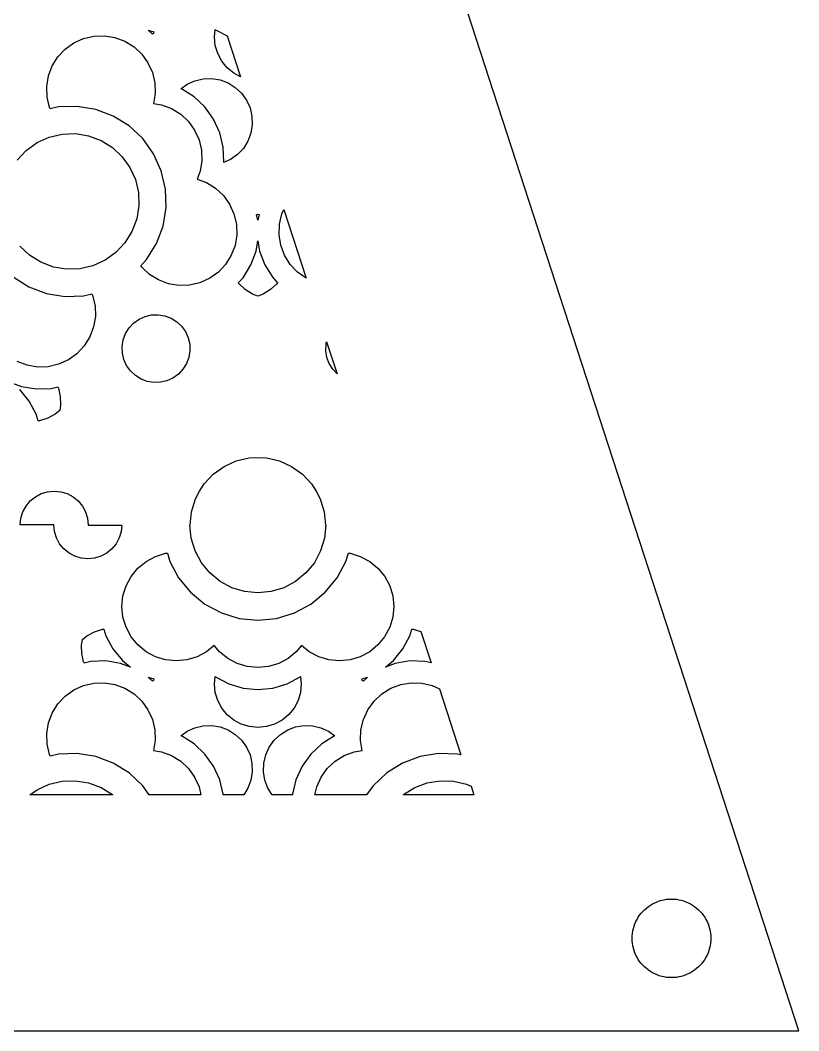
# Model space of a CAD drawing. Header units: metres. Extents: x -75 to 75, y 0 to 231.
# Drawn here: x 35.4 to 75, y 0 to 51.4 of the extents above; entities that cross this region are included whole.
import ezdxf

# ---------------------------------------------------------------- set-up
doc = ezdxf.new("R2010")
doc.units = ezdxf.units.M

msp = doc.modelspace()

# ---------------------------------------------------------------- linework, layer by layer
for p, q in [((75, 0), (0, 230.826)), ((41.9168, 50.8898), (42.2032, 50.8029)), ((42.1365, 50.6846), (41.9168, 50.8898)), ((45.2908, 50.5448), (45.3291, 50.9316)), ((45.3291, 50.9316), (45.3459, 50.9177)), ((45.3459, 50.9177), (45.9418, 50.5991)), ((38.1374, 50.2422), (38.6314, 50.466)), ((38.6314, 50.466), (39.1573, 50.5883)), ((39.1573, 50.5883), (39.7007, 50.6069)), ((39.7007, 50.6069), (40.2335, 50.5182)), ((40.2335, 50.5182), (40.7409, 50.328)), ((42.1945, 50.7281), (42.1365, 50.6846)), ((42.1974, 50.7356), (42.1945, 50.7281)), ((42.2032, 50.8029), (42.1974, 50.7356)), ((45.3337, 50.1134), (45.2908, 50.5448)), ((45.9418, 50.5991), (46.6161, 48.5238)), ((37.3274, 49.5319), (37.6979, 49.9267)), ((37.6979, 49.9267), (38.1374, 50.2422)), ((40.7409, 50.328), (41.2018, 50.041)), ((41.2018, 50.041), (41.5961, 49.671)), ((45.4584, 49.6994), (45.3337, 50.1134)), ((37.0421, 49.0715), (37.3274, 49.5319)), ((41.5961, 49.671), (41.9116, 49.2315)), ((45.6625, 49.3173), (45.4584, 49.6994)), ((36.8513, 48.5647), (37.0421, 49.0715)), ((41.9116, 49.2315), (42.1348, 48.7375)), ((45.9373, 48.9822), (45.6625, 49.3173)), ((46.2719, 48.7079), (45.9373, 48.9822)), ((36.7626, 48.0312), (36.8513, 48.5647)), ((42.1348, 48.7375), (42.2583, 48.2104)), ((43.9033, 48.1403), (44.2982, 48.3188)), ((44.2982, 48.3188), (44.7185, 48.4174)), ((44.7185, 48.4174), (45.1523, 48.4325)), ((45.1523, 48.4325), (45.5796, 48.3618)), ((45.5796, 48.3618), (45.9849, 48.2087)), ((46.6161, 48.5238), (46.2719, 48.7079)), ((36.7812, 47.4885), (36.7626, 48.0312)), ((42.2583, 48.2104), (42.2763, 47.6689)), ((43.5867, 47.9141), (43.9033, 48.1403)), ((43.6082, 47.906), (43.5867, 47.9141)), ((44.2535, 47.5042), (43.6082, 47.906)), ((45.9849, 48.2087), (46.3531, 47.9796)), ((46.3531, 47.9796), (46.6691, 47.6839)), ((36.9035, 46.9626), (36.7812, 47.4885)), ((42.2763, 47.6689), (42.1922, 47.1661)), ((44.8078, 46.9846), (44.2535, 47.5042)), ((46.6691, 47.6839), (46.9207, 47.3326)), ((46.9207, 47.3326), (47.0999, 46.9371)), ((36.9389, 46.8843), (36.9035, 46.9626)), ((37.3686, 46.9852), (36.9389, 46.8843)), ((38.3172, 47.016), (37.3686, 46.9852)), ((39.2542, 46.8611), (38.3172, 47.016)), ((40.1431, 46.5266), (39.2542, 46.8611)), ((42.1922, 47.1661), (42.6074, 47.0977)), ((42.6074, 47.0977), (43.1153, 46.9064)), ((43.1153, 46.9064), (43.5757, 46.6205)), ((45.2502, 46.3677), (44.8078, 46.9846)), ((47.0999, 46.9371), (47.1979, 46.5161)), ((40.9496, 46.0256), (40.1431, 46.5266)), ((43.5757, 46.6205), (43.9706, 46.25)), ((45.5639, 45.6754), (45.2502, 46.3677)), ((47.1979, 46.5161), (47.2124, 46.0824)), ((41.6431, 45.375), (40.9496, 46.0256)), ((43.9706, 46.25), (44.2854, 45.8111)), ((44.2854, 45.8111), (44.5086, 45.3165)), ((47.2124, 46.0824), (47.1422, 45.6557)), ((36.2727, 45.1727), (36.8914, 45.4521)), ((36.8914, 45.4521), (37.5489, 45.6058)), ((37.5489, 45.6058), (38.2261, 45.6284)), ((38.2261, 45.6284), (38.8941, 45.5182)), ((38.8941, 45.5182), (39.5279, 45.2788)), ((39.5279, 45.2788), (40.1036, 44.921)), ((42.1963, 44.6044), (41.6431, 45.375)), ((44.5086, 45.3165), (44.6316, 44.7906)), ((45.7367, 44.9355), (45.5639, 45.6754)), ((46.9892, 45.2504), (46.7601, 44.8816)), ((47.1422, 45.6557), (46.9892, 45.2504)), ((35.2597, 44.2844), (35.7224, 44.7784)), ((35.7224, 44.7784), (36.2727, 45.1727)), ((40.1036, 44.921), (40.5977, 44.4583)), ((44.6316, 44.7906), (44.6495, 44.249)), ((45.7617, 44.1759), (45.7367, 44.9355)), ((46.7601, 44.8816), (46.4638, 44.5662)), ((40.5977, 44.4583), (40.9914, 43.9092)), ((42.5871, 43.7393), (42.1963, 44.6044)), ((44.6495, 44.249), (44.5614, 43.7138)), ((46.1125, 44.3145), (45.7576, 44.1539)), ((46.4638, 44.5662), (46.1125, 44.3145)), ((40.9914, 43.9092), (41.2703, 43.2917)), ((42.8039, 42.8139), (42.5871, 43.7393)), ((44.5614, 43.7138), (44.413, 43.3195)), ((45.7576, 44.1539), (45.7617, 44.1759)), ((41.2703, 43.2917), (41.4239, 42.633)), ((44.413, 43.3195), (44.8902, 43.1404)), ((42.8347, 41.8653), (42.8039, 42.8139)), ((44.8902, 43.1404), (45.3506, 42.8545)), ((45.3506, 42.8545), (45.746, 42.484)), ((41.4239, 42.633), (41.4471, 41.9563)), ((45.746, 42.484), (46.0609, 42.045)), ((41.4471, 41.9563), (41.3369, 41.2884)), ((42.6798, 40.9283), (42.8347, 41.8653)), ((46.0609, 42.045), (46.2847, 41.5504)), ((48.7153, 41.551), (48.8121, 41.7652)), ((48.8121, 41.7652), (49.9465, 38.2738)), ((41.3369, 41.2884), (41.0975, 40.6546)), ((46.2847, 41.5504), (46.407, 41.0251)), ((47.4322, 41.5122), (47.4936, 41.5406)), ((47.5, 41.2234), (47.4322, 41.5122)), ((47.4936, 41.5406), (47.5006, 41.5423)), ((47.5678, 41.5128), (47.5, 41.2234)), ((47.5006, 41.5423), (47.5678, 41.5128)), ((48.5918, 41.0251), (48.7153, 41.551)), ((41.0975, 40.6546), (40.7397, 40.0788)), ((42.3453, 40.0394), (42.6798, 40.9283)), ((46.407, 41.0251), (46.4256, 40.4824)), ((48.5744, 40.483), (48.5918, 41.0251)), ((46.4256, 40.4824), (46.3369, 39.9478)), ((47.413, 39.6596), (47.5, 40.1826)), ((47.5, 40.1826), (47.587, 39.6602)), ((48.6631, 39.9489), (48.5744, 40.483)), ((35.8964, 39.4427), (35.4023, 39.9055)), ((40.277, 39.5848), (39.7273, 39.1911)), ((40.7397, 40.0788), (40.277, 39.5848)), ((41.8437, 39.2328), (42.3453, 40.0394)), ((46.3369, 39.9478), (46.1461, 39.4422)), ((47.1457, 38.9493), (47.413, 39.6596)), ((47.587, 39.6602), (47.8543, 38.9493)), ((48.8533, 39.4427), (48.6631, 39.9489)), ((36.4721, 39.085), (35.8964, 39.4427)), ((37.1059, 38.8455), (36.4721, 39.085)), ((39.7273, 39.1911), (39.1086, 38.9116)), ((41.5422, 38.9105), (41.8437, 39.2328)), ((46.1461, 39.4422), (45.8596, 38.9806)), ((49.1398, 38.9818), (48.8533, 39.4427)), ((37.7739, 38.7354), (37.1059, 38.8455)), ((38.4511, 38.758), (37.7739, 38.7354)), ((39.1086, 38.9116), (38.4511, 38.758)), ((41.5915, 38.842), (41.5422, 38.9105)), ((41.9858, 38.4727), (41.5915, 38.842)), ((45.4897, 38.5858), (45.0502, 38.2709)), ((45.8596, 38.9806), (45.4897, 38.5858)), ((46.7439, 38.304), (47.1457, 38.9493)), ((47.8543, 38.9493), (48.2561, 38.3045)), ((49.5097, 38.5869), (49.1398, 38.9818)), ((49.9465, 38.2738), (49.5097, 38.5869)), ((35.0504, 38.3382), (35.8569, 37.8372)), ((42.4467, 38.1857), (41.9858, 38.4727)), ((42.9541, 37.9949), (42.4467, 38.1857)), ((44.5556, 38.0471), (44.0297, 37.9247)), ((45.0502, 38.2709), (44.5556, 38.0471)), ((46.5033, 38.0459), (46.7439, 38.304)), ((46.5421, 37.992), (46.5033, 38.0459)), ((48.2561, 38.3045), (48.4967, 38.0465)), ((48.4967, 38.0465), (48.4573, 37.992)), ((35.8569, 37.8372), (36.7458, 37.5026)), ((43.487, 37.9068), (42.9541, 37.9949)), ((44.0297, 37.9247), (43.487, 37.9068)), ((46.8575, 37.6963), (46.5421, 37.992)), ((47.2263, 37.4667), (46.8575, 37.6963)), ((48.1419, 37.6969), (47.7731, 37.4673)), ((48.4573, 37.992), (48.1419, 37.6969)), ((36.7458, 37.5026), (37.6828, 37.3478)), ((37.6828, 37.3478), (38.6314, 37.3785)), ((38.6314, 37.3785), (39.0611, 37.4794)), ((39.0611, 37.4794), (39.0965, 37.4012)), ((39.0965, 37.4012), (39.2188, 36.8752)), ((47.4994, 37.3646), (47.2263, 37.4667)), ((47.7731, 37.4673), (47.4994, 37.3646)), ((39.2188, 36.8752), (39.2374, 36.3325)), ((39.2374, 36.3325), (39.1487, 35.7985)), ((40.9531, 35.7463), (41.1839, 35.9927)), ((41.1839, 35.9927), (41.4587, 36.1893)), ((41.4587, 36.1893), (41.7683, 36.329)), ((41.7683, 36.329), (42.0965, 36.4062)), ((42.0965, 36.4062), (42.4357, 36.4178)), ((42.4357, 36.4178), (42.7691, 36.3621)), ((42.7691, 36.3621), (43.0857, 36.2426)), ((43.0857, 36.2426), (43.3733, 36.0635)), ((43.3733, 36.0635), (43.6203, 35.8327)), ((39.1487, 35.7985), (38.9579, 35.2923)), ((40.7745, 35.4587), (40.9531, 35.7463)), ((43.6203, 35.8327), (43.8163, 35.5579)), ((43.8163, 35.5579), (43.9561, 35.25)), ((38.9579, 35.2923), (38.672, 34.8313)), ((40.6, 34.8087), (40.6551, 35.1421)), ((40.6551, 35.1421), (40.7745, 35.4587)), ((43.9561, 35.25), (44.032, 34.9212)), ((50.9668, 34.9218), (50.9956, 35.0451)), ((50.9956, 35.0451), (51.5255, 33.4143)), ((38.672, 34.8313), (38.3015, 34.4365)), ((40.6122, 34.4695), (40.6, 34.8087)), ((40.6881, 34.1413), (40.6122, 34.4695)), ((44.0442, 34.5832), (43.9891, 34.2492)), ((44.032, 34.9212), (44.0442, 34.5832)), ((50.9558, 34.5832), (50.9668, 34.9218)), ((51.0103, 34.2498), (50.9558, 34.5832)), ((35.7665, 33.8456), (35.2591, 34.0358)), ((37.8626, 34.1216), (37.3686, 33.8978)), ((38.3015, 34.4365), (37.8626, 34.1216)), ((40.8279, 33.8329), (40.6881, 34.1413)), ((43.8697, 33.9332), (43.6905, 33.645)), ((43.9891, 34.2492), (43.8697, 33.9332)), ((51.1298, 33.9332), (51.0103, 34.2498)), ((51.3083, 33.6456), (51.1298, 33.9332)), ((36.2993, 33.7569), (35.7665, 33.8456)), ((36.8427, 33.7755), (36.2993, 33.7569)), ((37.3686, 33.8978), (36.8427, 33.7755)), ((41.0238, 33.5586), (40.8279, 33.8329)), ((41.2708, 33.3278), (41.0238, 33.5586)), ((43.6905, 33.645), (43.4591, 33.3986)), ((51.5255, 33.4143), (51.3083, 33.6456)), ((34.9785, 32.9567), (35.4777, 32.7694)), ((41.5584, 33.1487), (41.2708, 33.3278)), ((41.875, 33.0292), (41.5584, 33.1487)), ((42.2084, 32.9735), (41.875, 33.0292)), ((42.5476, 32.9851), (42.2084, 32.9735)), ((42.8758, 33.0617), (42.5476, 32.9851)), ((43.1814, 33.2003), (42.8758, 33.0617)), ((43.4591, 33.3986), (43.1814, 33.2003)), ((35.8726, 32.0313), (35.3913, 32.6187)), ((35.4777, 32.7694), (36.2274, 32.6454)), ((36.2274, 32.6454), (36.987, 32.6703)), ((36.987, 32.6703), (37.3303, 32.7503)), ((37.3303, 32.7503), (37.3581, 32.6883)), ((37.3581, 32.6883), (37.4555, 32.2685)), ((36.2309, 31.361), (35.8726, 32.0313)), ((37.4555, 32.2685), (37.4706, 31.8342)), ((36.3336, 31.0241), (36.2309, 31.361)), ((37.1975, 31.3604), (36.8142, 31.1558)), ((37.4231, 31.546), (37.1975, 31.3604)), ((37.4706, 31.8342), (37.4231, 31.546)), ((36.4008, 31.0305), (36.3336, 31.0241)), ((36.8142, 31.1558), (36.4008, 31.0305)), ((45.7849, 28.7054), (46.3995, 28.9825)), ((46.3995, 28.9825), (47.0576, 29.1362)), ((47.0576, 29.1362), (47.5, 29.1513)), ((47.5, 29.1513), (47.9418, 29.1368)), ((47.9418, 29.1368), (48.5999, 28.9825)), ((48.5999, 28.9825), (49.2151, 28.7048)), ((44.7684, 27.8142), (45.2311, 28.3082)), ((45.2311, 28.3082), (45.7849, 28.7054)), ((49.2151, 28.7048), (49.7689, 28.3082)), ((49.7689, 28.3082), (50.2316, 27.8142)), ((44.537, 27.4431), (44.7684, 27.8142)), ((50.2316, 27.8142), (50.4624, 27.4431)), ((36.1863, 27.1619), (36.4855, 27.3213)), ((36.4855, 27.3213), (36.8084, 27.4193)), ((36.8084, 27.4193), (37.1453, 27.4524)), ((37.1453, 27.4524), (37.4816, 27.4199)), ((37.4816, 27.4199), (37.8046, 27.3213)), ((37.8046, 27.3213), (38.1032, 27.1619)), ((44.3271, 27.0488), (44.537, 27.4431)), ((50.4624, 27.4431), (50.6729, 27.0488)), ((35.7102, 26.6858), (35.9248, 26.9473)), ((35.9248, 26.9473), (36.1863, 27.1619)), ((38.1032, 27.1619), (38.3647, 26.9473)), ((38.3647, 26.9473), (38.5793, 26.6858)), ((44.1306, 26.4017), (44.3271, 27.0488)), ((50.6729, 27.0488), (50.8688, 26.4017)), ((35.4528, 26.0642), (35.5508, 26.3872)), ((35.5508, 26.3872), (35.7102, 26.6858)), ((38.5793, 26.6858), (38.7387, 26.3872)), ((38.7387, 26.3872), (38.8361, 26.0642)), ((44.0639, 25.7239), (44.1306, 26.4017)), ((50.8688, 26.4017), (50.9361, 25.7239)), ((35.4203, 25.7308), (35.4528, 26.0642)), ((37.1302, 25.7308), (35.4203, 25.7308)), ((37.1639, 25.3905), (37.1302, 25.7308)), ((38.8361, 26.0642), (38.8698, 25.7239)), ((38.8698, 25.7239), (40.5797, 25.7239)), ((40.5797, 25.7239), (40.5472, 25.3905)), ((44.1126, 25.053), (44.0459, 25.7239)), ((44.0459, 25.7239), (44.0639, 25.7239)), ((50.9535, 25.7239), (50.8874, 25.053)), ((50.9361, 25.7239), (50.9535, 25.7239)), ((37.2613, 25.0675), (37.1639, 25.3905)), ((40.5472, 25.3905), (40.4492, 25.0675)), ((37.4207, 24.7689), (37.2613, 25.0675)), ((37.6353, 24.5074), (37.4207, 24.7689)), ((40.2892, 24.7683), (40.0746, 24.5068)), ((40.4492, 25.0675), (40.2892, 24.7683)), ((44.3086, 24.4059), (44.1126, 25.053)), ((50.8874, 25.053), (50.6908, 24.4059)), ((37.8968, 24.2928), (37.6353, 24.5074)), ((38.1954, 24.1334), (37.8968, 24.2928)), ((39.8137, 24.2928), (39.5145, 24.1334)), ((40.0746, 24.5068), (39.8137, 24.2928)), ((42.2937, 24.1299), (42.8109, 24.2865)), ((42.8109, 24.2865), (42.8961, 24.2946)), ((42.8961, 24.2946), (43.0237, 23.8725)), ((44.6275, 23.8087), (44.3086, 24.4059)), ((50.6908, 24.4059), (50.3713, 23.8081)), ((51.9757, 23.8725), (52.1033, 24.2946)), ((52.1033, 24.2946), (52.1885, 24.287)), ((52.1885, 24.287), (52.7057, 24.1299)), ((38.5184, 24.0348), (38.1954, 24.1334)), ((38.8547, 24.0023), (38.5184, 24.0348)), ((39.1916, 24.0354), (38.8547, 24.0023)), ((39.5145, 24.1334), (39.1916, 24.0354)), ((41.3967, 23.5304), (41.8147, 23.8742)), ((41.8147, 23.8742), (42.2937, 24.1299)), ((43.0237, 23.8725), (43.4719, 23.0352)), ((45.0572, 23.2845), (44.6275, 23.8087)), ((50.3713, 23.8081), (49.9417, 23.2839)), ((51.5275, 23.0352), (51.9757, 23.8725)), ((52.7057, 24.1299), (53.1847, 23.8742)), ((53.1847, 23.8742), (53.6028, 23.5304)), ((41.0534, 23.1123), (41.3967, 23.5304)), ((45.5807, 22.8554), (45.0572, 23.2845)), ((49.9417, 23.2839), (49.4187, 22.8554)), ((53.6028, 23.5304), (53.946, 23.1123)), ((40.6406, 22.1167), (40.7977, 22.6345)), ((40.7977, 22.6345), (41.0534, 23.1123)), ((43.4719, 23.0352), (44.0738, 22.3011)), ((46.1786, 22.5359), (45.5807, 22.8554)), ((49.4187, 22.8554), (48.8209, 22.5359)), ((50.9257, 22.3011), (51.5275, 23.0352)), ((53.946, 23.1123), (54.2017, 22.6345)), ((54.2017, 22.6345), (54.3583, 22.1167)), ((40.5878, 21.5781), (40.6406, 22.1167)), ((44.0738, 22.3011), (44.8078, 21.6992)), ((46.8262, 22.3394), (46.1786, 22.5359)), ((47.5, 22.2733), (46.8262, 22.3394)), ((48.1732, 22.34), (47.5, 22.2733)), ((48.8209, 22.5359), (48.1732, 22.34)), ((50.1916, 21.6992), (50.9257, 22.3011)), ((54.3583, 22.1167), (54.4116, 21.5769)), ((44.8078, 21.6992), (45.6451, 21.251)), ((49.3543, 21.251), (50.1916, 21.6992)), ((40.6411, 21.0382), (40.5878, 21.5781)), ((45.6451, 21.251), (46.5555, 20.9756)), ((48.444, 20.9756), (49.3543, 21.251)), ((54.4116, 21.5769), (54.3589, 21.0382)), ((40.7977, 20.521), (40.6411, 21.0382)), ((46.5555, 20.9756), (47.5, 20.8817)), ((47.5, 20.8817), (48.444, 20.9756)), ((54.3589, 21.0382), (54.2017, 20.521)), ((38.5769, 19.9087), (38.8025, 20.0943)), ((38.8025, 20.0943), (39.1858, 20.299)), ((39.1858, 20.299), (39.5992, 20.4242)), ((39.5992, 20.4242), (39.6664, 20.4306)), ((39.6664, 20.4306), (39.7691, 20.0937)), ((39.7691, 20.0937), (40.1274, 19.4234)), ((41.0534, 20.0427), (40.7977, 20.521)), ((54.2017, 20.521), (53.9454, 20.0421)), ((54.872, 19.4234), (55.2303, 20.0937)), ((55.2303, 20.0937), (55.333, 20.4306)), ((55.333, 20.4306), (55.4002, 20.4248)), ((55.4002, 20.4248), (55.784, 20.308)), ((55.784, 20.308), (56.3028, 18.7113)), ((38.5294, 19.6205), (38.5769, 19.9087)), ((38.5445, 19.1862), (38.5294, 19.6205)), ((41.3967, 19.6246), (41.0534, 20.0427)), ((41.8147, 19.2808), (41.3967, 19.6246)), ((45.2792, 19.6043), (44.8855, 19.2808)), ((45.546, 19.279), (45.2792, 19.6043)), ((49.7202, 19.6043), (49.4529, 19.2784)), ((50.1139, 19.2808), (49.7202, 19.6043)), ((53.6022, 19.624), (53.1847, 19.2808)), ((53.9454, 20.0421), (53.6022, 19.624)), ((38.6419, 18.7664), (38.5445, 19.1862)), ((40.1274, 19.4234), (40.6087, 18.836)), ((42.2937, 19.0251), (41.8147, 19.2808)), ((42.8109, 18.8679), (42.2937, 19.0251)), ((44.4077, 19.0251), (43.8894, 18.8685)), ((44.8855, 19.2808), (44.4077, 19.0251)), ((45.9652, 18.9352), (45.546, 19.279)), ((49.4529, 19.2784), (49.0342, 18.9352)), ((50.5917, 19.0251), (50.1139, 19.2808)), ((51.11, 18.8679), (50.5917, 19.0251)), ((52.7057, 19.0251), (52.1885, 18.8685)), ((53.1847, 19.2808), (52.7057, 19.0251)), ((54.3907, 18.836), (54.872, 19.4234)), ((38.6697, 18.7044), (38.6419, 18.7664)), ((39.013, 18.7844), (38.6697, 18.7044)), ((39.7726, 18.8094), (39.013, 18.7844)), ((40.5223, 18.6853), (39.7726, 18.8094)), ((41.0215, 18.498), (40.5223, 18.6853)), ((40.6087, 18.836), (41.0215, 18.498)), ((43.3501, 18.8152), (42.8109, 18.8679)), ((43.8894, 18.8685), (43.3501, 18.8152)), ((46.443, 18.6795), (45.9652, 18.9352)), ((46.9608, 18.5223), (46.443, 18.6795)), ((47.5, 18.4696), (46.9608, 18.5223)), ((48.0387, 18.5229), (47.5, 18.4696)), ((48.5565, 18.6795), (48.0387, 18.5229)), ((49.0342, 18.9352), (48.5565, 18.6795)), ((51.6493, 18.8152), (51.11, 18.8679)), ((52.1885, 18.8685), (51.6493, 18.8152)), ((53.9796, 18.4986), (54.3907, 18.836)), ((54.4771, 18.6859), (53.9796, 18.4986)), ((55.2269, 18.8099), (54.4771, 18.6859)), ((55.9865, 18.785), (55.2269, 18.8099)), ((56.3028, 18.7113), (55.9865, 18.785)), ((45.2908, 17.6358), (45.3291, 18.0225)), ((45.3291, 18.0225), (45.3459, 18.0086)), ((45.3459, 18.0086), (46.0162, 17.6503)), ((48.9832, 17.6503), (49.6535, 18.0086)), ((49.6535, 18.0086), (49.6703, 18.0225)), ((49.6703, 18.0225), (49.7086, 17.6346)), ((38.1374, 17.3331), (38.6314, 17.5569)), ((38.6314, 17.5569), (39.1573, 17.6793)), ((39.1573, 17.6793), (39.7007, 17.6978)), ((39.7007, 17.6978), (40.2335, 17.6091)), ((40.2335, 17.6091), (40.7409, 17.4189)), ((41.9168, 17.9808), (42.2032, 17.8938)), ((42.1365, 17.7755), (41.9168, 17.9808)), ((42.1945, 17.819), (42.1365, 17.7755)), ((42.1974, 17.8265), (42.1945, 17.819)), ((42.2032, 17.8938), (42.1974, 17.8265)), ((45.3337, 17.2044), (45.2908, 17.6358)), ((46.0162, 17.6503), (46.7439, 17.4299)), ((48.2555, 17.4299), (48.9832, 17.6503)), ((49.7086, 17.6346), (49.6663, 17.2044)), ((52.7962, 17.8938), (53.0809, 17.9802)), ((52.8026, 17.8265), (52.7962, 17.8938)), ((52.8043, 17.8202), (52.8026, 17.8265)), ((52.8629, 17.7761), (52.8043, 17.8202)), ((53.0809, 17.9802), (52.8629, 17.7761)), ((54.2591, 17.4195), (54.7659, 17.6097)), ((54.7659, 17.6097), (55.2993, 17.6972)), ((55.2993, 17.6972), (55.8421, 17.6804)), ((55.8421, 17.6804), (56.368, 17.5575)), ((56.368, 17.5575), (56.7311, 17.393)), ((37.3274, 16.6228), (37.6979, 17.0177)), ((37.6979, 17.0177), (38.1374, 17.3331)), ((40.7409, 17.4189), (41.2018, 17.1319)), ((41.2018, 17.1319), (41.5961, 16.762)), ((45.4584, 16.7904), (45.3337, 17.2044)), ((46.7439, 17.4299), (47.5, 17.3551)), ((47.5, 17.3551), (48.2555, 17.4299)), ((49.6663, 17.2044), (49.541, 16.7904)), ((53.4033, 16.7625), (53.7982, 17.1325)), ((53.7982, 17.1325), (54.2591, 17.4195)), ((56.7311, 17.393), (57.8232, 14.0318)), ((37.0421, 16.1624), (37.3274, 16.6228)), ((41.5961, 16.762), (41.9116, 16.3224)), ((45.6625, 16.4083), (45.4584, 16.7904)), ((49.541, 16.7904), (49.3363, 16.4077)), ((53.0884, 16.323), (53.4033, 16.7625)), ((36.8513, 15.6556), (37.0421, 16.1624)), ((41.9116, 16.3224), (42.1348, 15.8284)), ((45.9373, 16.0731), (45.6625, 16.4083)), ((46.2719, 15.7989), (45.9373, 16.0731)), ((49.0615, 16.0725), (48.7275, 15.7989)), ((49.3363, 16.4077), (49.0615, 16.0725)), ((52.8646, 15.829), (53.0884, 16.323)), ((36.7626, 15.1222), (36.8513, 15.6556)), ((42.1348, 15.8284), (42.2583, 15.3014)), ((44.2982, 15.4098), (44.7185, 15.5084)), ((44.7185, 15.5084), (45.1523, 15.5234)), ((45.1523, 15.5234), (45.5796, 15.4527)), ((45.5796, 15.4527), (45.9849, 15.2996)), ((46.6546, 15.5942), (46.2719, 15.7989)), ((47.0686, 15.4684), (46.6546, 15.5942)), ((47.5, 15.4266), (47.0686, 15.4684)), ((47.9308, 15.4689), (47.5, 15.4266)), ((48.3448, 15.5942), (47.9308, 15.4689)), ((48.7275, 15.7989), (48.3448, 15.5942)), ((49.0151, 15.3002), (49.4198, 15.4533)), ((49.4198, 15.4533), (49.8472, 15.5229)), ((49.8472, 15.5229), (50.2809, 15.5095)), ((50.2809, 15.5095), (50.7013, 15.4104)), ((52.7411, 15.3019), (52.8646, 15.829)), ((36.7812, 14.5795), (36.7626, 15.1222)), ((42.2583, 15.3014), (42.2763, 14.7598)), ((43.5867, 15.0051), (43.9033, 15.2312)), ((43.6082, 14.9969), (43.5867, 15.0051)), ((44.2535, 14.5951), (43.6082, 14.9969)), ((43.9033, 15.2312), (44.2982, 15.4098)), ((45.9849, 15.2996), (46.3531, 15.0706)), ((46.3531, 15.0706), (46.6691, 14.7749)), ((48.3303, 14.7749), (48.6463, 15.0712)), ((48.6463, 15.0712), (49.0151, 15.3002)), ((50.7013, 15.4104), (51.0967, 15.2318)), ((51.3918, 14.9975), (50.7465, 14.5957)), ((51.0967, 15.2318), (51.4133, 15.0056)), ((51.4133, 15.0056), (51.3918, 14.9975)), ((52.7243, 14.7604), (52.7411, 15.3019)), ((36.9035, 14.0536), (36.7812, 14.5795)), ((42.2763, 14.7598), (42.1922, 14.2571)), ((44.8078, 14.0756), (44.2535, 14.5951)), ((46.6691, 14.7749), (46.9207, 14.4235)), ((46.9207, 14.4235), (47.0999, 14.028)), ((47.9001, 14.0286), (48.0787, 14.4235)), ((48.0787, 14.4235), (48.3303, 14.7749)), ((50.7465, 14.5957), (50.1916, 14.0762)), ((52.8078, 14.2577), (52.7243, 14.7604)), ((36.9389, 13.9753), (36.9035, 14.0536)), ((37.3686, 14.0762), (36.9389, 13.9753)), ((38.3172, 14.1069), (37.3686, 14.0762)), ((39.2542, 13.9521), (38.3172, 14.1069)), ((40.1431, 13.6175), (39.2542, 13.9521)), ((42.1922, 14.2571), (42.6074, 14.1887)), ((42.6074, 14.1887), (43.1153, 13.9973)), ((43.1153, 13.9973), (43.5757, 13.7115)), ((45.2502, 13.4586), (44.8078, 14.0756)), ((47.0999, 14.028), (47.1979, 13.6071)), ((47.8015, 13.6077), (47.9001, 14.0286)), ((50.1916, 14.0762), (49.7492, 13.4586)), ((51.4243, 13.712), (51.8847, 13.9979)), ((51.8847, 13.9979), (52.3921, 14.1892)), ((52.3921, 14.1892), (52.8078, 14.2577)), ((55.7452, 13.9527), (54.8569, 13.6181)), ((56.6828, 14.1075), (55.7452, 13.9527)), ((57.632, 14.0768), (56.6828, 14.1075)), ((57.8232, 14.0318), (57.632, 14.0768)), ((40.9496, 13.1165), (40.1431, 13.6175)), ((43.5757, 13.7115), (43.9706, 13.3409)), ((45.5639, 12.7663), (45.2502, 13.4586)), ((47.1979, 13.6071), (47.2124, 13.1734)), ((47.7876, 13.174), (47.8015, 13.6077)), ((49.7492, 13.4586), (49.4361, 12.7669)), ((51.0294, 13.3415), (51.4243, 13.712)), ((54.8569, 13.6181), (54.0504, 13.1171)), ((41.6431, 12.466), (40.9496, 13.1165)), ((43.9706, 13.3409), (44.2854, 12.902)), ((44.2854, 12.902), (44.5086, 12.4074)), ((47.2124, 13.1734), (47.1422, 12.7466)), ((47.8578, 12.7478), (47.7876, 13.174)), ((50.4908, 12.408), (50.714, 12.902)), ((50.714, 12.902), (51.0294, 13.3415)), ((54.0504, 13.1171), (53.3569, 12.4666)), ((36.2727, 12.2636), (36.8914, 12.5431)), ((36.8914, 12.5431), (37.5489, 12.6967)), ((37.5489, 12.6967), (38.2261, 12.7194)), ((38.2261, 12.7194), (38.8941, 12.6092)), ((38.8941, 12.6092), (39.5279, 12.3697)), ((39.5279, 12.3697), (40.1036, 12.012)), ((41.9776, 12), (41.6431, 12.466)), ((44.5086, 12.4074), (44.6039, 12)), ((45.7367, 12.0265), (45.5639, 12.7663)), ((46.9892, 12.3413), (46.7772, 12)), ((47.1422, 12.7466), (46.9892, 12.3413)), ((48.0108, 12.3419), (47.8578, 12.7478)), ((48.223, 12), (48.0108, 12.3419)), ((49.4361, 12.7669), (49.2627, 12.027)), ((50.395, 12), (50.4908, 12.408)), ((53.3569, 12.4666), (53.0219, 12)), ((54.8964, 12.0125), (55.4716, 12.3703)), ((55.4716, 12.3703), (56.1053, 12.6098)), ((56.1053, 12.6098), (56.7739, 12.7194)), ((56.7739, 12.7194), (57.4511, 12.6973)), ((57.4511, 12.6973), (58.1092, 12.5437)), ((58.1092, 12.5437), (58.3408, 12.4389)), ((58.3408, 12.4389), (58.4834, 12)), ((35.9048, 12), (36.2727, 12.2636)), ((40.1164, 12), (35.9048, 12)), ((40.1036, 12.012), (40.1164, 12)), ((44.6039, 12), (41.9776, 12)), ((45.7376, 12), (45.7367, 12.0265)), ((46.7772, 12), (45.7376, 12)), ((49.2618, 12), (48.223, 12)), ((49.2627, 12.027), (49.2618, 12)), ((53.0219, 12), (50.395, 12)), ((54.883, 12), (54.8964, 12.0125)), ((58.4834, 12), (54.883, 12)), ((68.1531, 6.66685), (68.2772, 6.68651)), ((68.2772, 6.68651), (68.4023, 6.69833)), ((68.4023, 6.69833), (68.5279, 6.70227)), ((68.5279, 6.70227), (68.6534, 6.69833)), ((68.6534, 6.69833), (68.7785, 6.68651)), ((68.7785, 6.68651), (68.9026, 6.66685)), ((67.1588, 6.16022), (67.253, 6.2433)), ((67.253, 6.2433), (67.3523, 6.32031)), ((67.3523, 6.32031), (67.4562, 6.39093)), ((67.4562, 6.39093), (67.5643, 6.4549)), ((67.5643, 6.4549), (67.6763, 6.51193)), ((67.6763, 6.51193), (67.7916, 6.56183)), ((67.7916, 6.56183), (67.9098, 6.60439)), ((67.9098, 6.60439), (68.0305, 6.63943)), ((68.0305, 6.63943), (68.1531, 6.66685)), ((68.9026, 6.66685), (69.0252, 6.63943)), ((69.0252, 6.63943), (69.1459, 6.60439)), ((69.1459, 6.60439), (69.2641, 6.56183)), ((69.2641, 6.56183), (69.3794, 6.51193)), ((69.3794, 6.51193), (69.4914, 6.4549)), ((69.4914, 6.4549), (69.5995, 6.39093)), ((69.5995, 6.39093), (69.7034, 6.32031)), ((69.7034, 6.32031), (69.8027, 6.2433)), ((69.8027, 6.2433), (69.897, 6.16022)), ((66.7182, 5.55383), (66.7752, 5.66579)), ((66.7752, 5.66579), (66.8392, 5.77393)), ((66.8392, 5.77393), (66.9098, 5.87784)), ((66.9098, 5.87784), (66.9868, 5.97713)), ((66.9868, 5.97713), (67.0699, 6.07137)), ((67.0699, 6.07137), (67.1588, 6.16022)), ((69.897, 6.16022), (69.9858, 6.07137)), ((69.9858, 6.07137), (70.0689, 5.97713)), ((70.0689, 5.97713), (70.1459, 5.87784)), ((70.1459, 5.87784), (70.2165, 5.77393)), ((70.2165, 5.77393), (70.2805, 5.66579)), ((70.2805, 5.66579), (70.3375, 5.55383)), ((66.5633, 5.07704), (66.5907, 5.19966)), ((66.5907, 5.19966), (66.6257, 5.32031)), ((66.6257, 5.32031), (66.6683, 5.43852)), ((66.6683, 5.43852), (66.7182, 5.55383)), ((70.3375, 5.55383), (70.3874, 5.43852)), ((70.3874, 5.43852), (70.43, 5.32031)), ((70.43, 5.32031), (70.465, 5.19966)), ((70.465, 5.19966), (70.4924, 5.07704)), ((66.5279, 4.70227), (66.5318, 4.82785)), ((66.5318, 4.57669), (66.5279, 4.70227)), ((66.5318, 4.82785), (66.5436, 4.95294)), ((66.5436, 4.95294), (66.5633, 5.07704)), ((70.4924, 5.07704), (70.5121, 4.95294)), ((70.5121, 4.95294), (70.5239, 4.82785)), ((70.5239, 4.82785), (70.5279, 4.70227)), ((70.5279, 4.70227), (70.5239, 4.57669)), ((66.5436, 4.45161), (66.5318, 4.57669)), ((66.5633, 4.32751), (66.5436, 4.45161)), ((66.5907, 4.2049), (66.5633, 4.32751)), ((66.6257, 4.08424), (66.5907, 4.2049)), ((70.465, 4.2049), (70.43, 4.08424)), ((70.4924, 4.32751), (70.465, 4.2049)), ((70.5121, 4.45161), (70.4924, 4.32751)), ((70.5239, 4.57669), (70.5121, 4.45161)), ((66.6683, 3.96602), (66.6257, 4.08424)), ((66.7182, 3.85072), (66.6683, 3.96602)), ((66.7752, 3.73877), (66.7182, 3.85072)), ((66.8392, 3.63062), (66.7752, 3.73877)), ((66.9098, 3.5267), (66.8392, 3.63062)), ((70.2165, 3.63062), (70.1459, 3.5267)), ((70.2805, 3.73877), (70.2165, 3.63062)), ((70.3375, 3.85072), (70.2805, 3.73877)), ((70.3874, 3.96602), (70.3375, 3.85072)), ((70.43, 4.08424), (70.3874, 3.96602)), ((66.9868, 3.42743), (66.9098, 3.5267)), ((67.0699, 3.33318), (66.9868, 3.42743)), ((67.1588, 3.24434), (67.0699, 3.33318)), ((67.253, 3.16125), (67.1588, 3.24434)), ((67.3523, 3.08424), (67.253, 3.16125)), ((67.4562, 3.01363), (67.3523, 3.08424)), ((69.7034, 3.08424), (69.5995, 3.01363)), ((69.8027, 3.16125), (69.7034, 3.08424)), ((69.897, 3.24434), (69.8027, 3.16125)), ((69.9858, 3.33318), (69.897, 3.24434)), ((70.0689, 3.42743), (69.9858, 3.33318)), ((70.1459, 3.5267), (70.0689, 3.42743)), ((67.5643, 2.94966), (67.4562, 3.01363)), ((67.6763, 2.89262), (67.5643, 2.94966)), ((67.7916, 2.84273), (67.6763, 2.89262)), ((67.9098, 2.80016), (67.7916, 2.84273)), ((68.0305, 2.76511), (67.9098, 2.80016)), ((68.1531, 2.7377), (68.0305, 2.76511)), ((68.2772, 2.71805), (68.1531, 2.7377)), ((68.4023, 2.70622), (68.2772, 2.71805)), ((68.5279, 2.70227), (68.4023, 2.70622)), ((68.6534, 2.70622), (68.5279, 2.70227)), ((68.7785, 2.71805), (68.6534, 2.70622)), ((68.9026, 2.7377), (68.7785, 2.71805)), ((69.0252, 2.76511), (68.9026, 2.7377)), ((69.1459, 2.80016), (69.0252, 2.76511)), ((69.2641, 2.84273), (69.1459, 2.80016)), ((69.3794, 2.89262), (69.2641, 2.84273)), ((69.4914, 2.94966), (69.3794, 2.89262)), ((69.5995, 3.01363), (69.4914, 2.94966)), ((-75, 0), (75, 0))]:
    msp.add_line(p, q)

doc.saveas('drawing.dxf')
